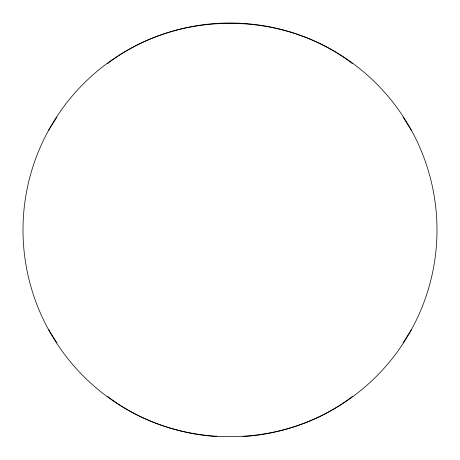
<?xml version="1.0" encoding="UTF-8"?>
<svg xmlns="http://www.w3.org/2000/svg" width="460" height="460" viewBox="0 0 460 460"><rect width="100%" height="100%" fill="white"/><g stroke="black" fill="none" stroke-linecap="round" stroke-linejoin="round"><path stroke-width="0.69" d="M48.605 130.278L56.971 117.093M403.029 342.907L411.395 329.722M107.68 63.509C177.566 9.976 282.434 9.976 352.32 63.509M352.32 396.491C282.434 450.024 177.566 450.024 107.68 396.491M403.029 117.093L411.395 130.278M48.605 329.722L56.971 342.907M217.005 436.592A207 207 0 0 1 52.94 122.768A207 207 0 0 1 407.06 122.768A207 207 0 0 1 242.995 436.592"/></g></svg>
